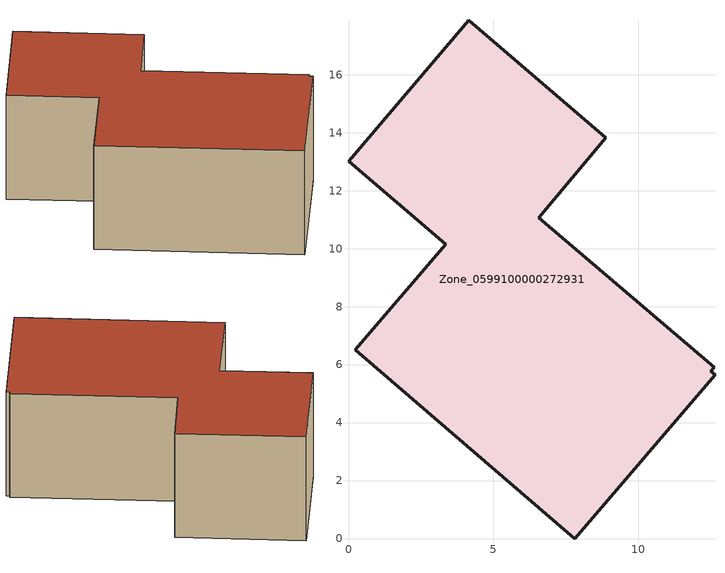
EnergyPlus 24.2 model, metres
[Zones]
Zone_0599100000272931
 floor ground (C_G): 3.35,10.15 0,13.02 4.15,17.87 8.87,13.82 6.57,11.07 12.61,5.91 12.5,5.77 12.64,5.65 7.8,0 0.23,6.51 z6.02
 wall outside (C_F): 0,13.02 3.35,10.15 0.23,6.51 7.8,0 12.64,5.65 12.5,5.77 12.61,5.91 6.57,11.07 8.87,13.82 4.15,17.87 0,13.02 z6.02:11.59
 roof outside (C_R): 12.61,5.91 6.57,11.07 8.87,13.82 4.15,17.87 0,13.02 3.35,10.15 0.23,6.51 7.8,0 12.64,5.65 12.5,5.77 z11.59
[BUILDING]
Pand.0599100000272931: North Axis=0; Terrain=City; Loads Convergence Tolerance Value=0.04; Temperature Convergence Tolerance Value=0.4; Solar Distribution=FullExterior; Maximum Number of Warmup Days=25; Minimum Number of Warmup Days=1
[Site:Location]
Rotterdam.The.Hague.AP_ZH_NLD Design_Conditions: Latitude=51.96; Longitude=4.45; Time Zone=1; Elevation=-4.5
[SITE:GROUNDTEMPERATURE:BUILDINGSURFACE]
18, 18, 18, 18, 18, 18, 18, 18, 18, 18, 18, 18
[MATERIAL] Thermal Absorptance=0.9; Solar Absorptance=0.7; Visible Absorptance=0.7
Name | Roughness | Thickness | Conductivity | Density | Specific Heat
G.D.1975-1991 | MediumSmooth | 0.15 | 0.288461 | 540 | 1210
F.D.1975-1991 | Rough | 0.3 | 0.230769 | 1920 | 840
R.D.1975-1991 | MediumRough | 0.2 | 0.153846 | 1500 | 1000
[CONSTRUCTION]
C_G: G.D.1975-1991
C_F: F.D.1975-1991
C_R: R.D.1975-1991
[ZONE]
Zone_0599100000272931: Type=1; Multiplier=1; Ceiling Height=Autocalculate; Volume=Autocalculate; Floor Area=autocalculate; Part of Total Floor Area=Yes
[ZONEINFILTRATION:DESIGNFLOWRATE]
Infil_Zone_0599100000272931: Zone or ZoneList or Space or SpaceList=Zone_0599100000272931; Schedule=AlwaysOn; Design Flow Rate Calculation Method=Flow/Area; Flow Rate per Floor Area=0.0042; Constant Term Coefficient=1; Temperature Term Coefficient=0; Velocity Term Coefficient=0; Velocity Squared Term Coefficient=0
[HVACTEMPLATE:ZONE:IDEALLOADSAIRSYSTEM]
Zone_0599100000272931: Maximum Heating Supply Air Temperature=50; Minimum Cooling Supply Air Temperature=13; Maximum Heating Supply Air Humidity Ratio=0.0156; Minimum Cooling Supply Air Humidity Ratio=0.0077; Heating Limit=NoLimit; Cooling Limit=NoLimit; Dehumidification Control Type=ConstantSensibleHeatRatio; Cooling Sensible Heat Ratio=0.7; Dehumidification Setpoint=60; Humidification Control Type=None; Humidification Setpoint=30; Outdoor Air Method=None; Outdoor Air Flow Rate per Person=0.00944; Outdoor Air Flow Rate per Zone Floor Area=0; Outdoor Air Flow Rate per Zone=0; Demand Controlled Ventilation Type=None; Outdoor Air Economizer Type=NoEconomizer; Heat Recovery Type=None; Sensible Heat Recovery Effectiveness=0.7; Latent Heat Recovery Effectiveness=0.65
[ZONECONTROL:THERMOSTAT]
ThermostatControl_Zone_0599100000272931: Zone or ZoneList=Zone_0599100000272931; Control Type Schedule=DualSetpointControlType; Control 1=Thermostat_Zone_0599100000272931; Temperature Difference Between Cutout And Setpoint=0
[THERMOSTATSETPOINT:DUALSETPOINT]
Thermostat_Zone_0599100000272931: Heating Setpoint Temperature Schedule=HeatingSetpoint_Zone_0599100000272931; Cooling Setpoint Temperature Schedule=CoolingSetpoint_Zone_0599100000272931
[SCHEDULE:COMPACT]
HeatingSetpoint_Zone_0599100000272931: Through: 12/31, For: AllDays, Until: 24:00, 21
CoolingSetpoint_Zone_0599100000272931: Through: 12/31, For: AllDays, Until: 24:00, 24
DualSetpointControlType: Through: 12/31, For: AllDays, Until: 24:00, 4
AlwaysOn: Through: 12/31, For: AllDays, Until: 24:00, 1
